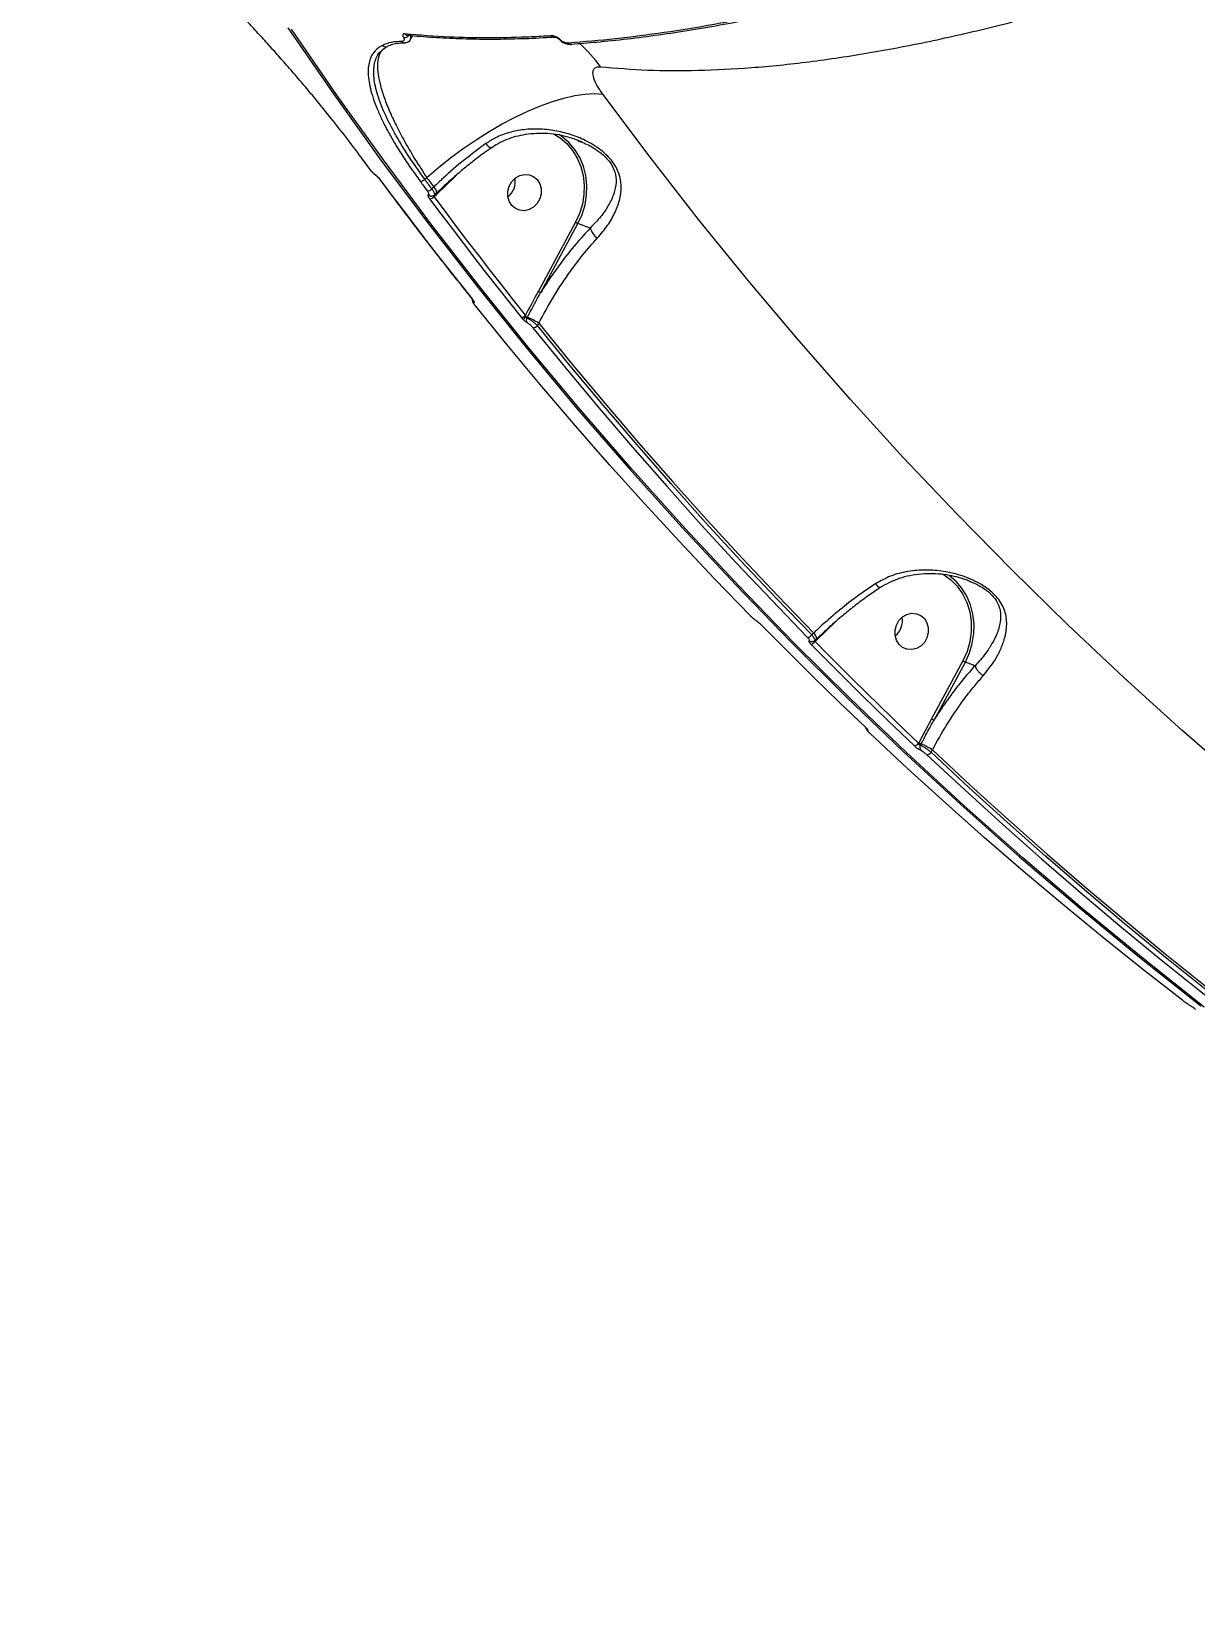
# Model space of a CAD drawing. Header units: millimetres. Extents: x -6901 to 7060, y -7557 to 6158.
# Drawn here: x 1697 to 1981.6, y -3397.2 to -3014.3 of the extents above; entities that cross this region are included whole.
import ezdxf

# ---------------------------------------------------------------- set-up
doc = ezdxf.new("R2010")
doc.units = ezdxf.units.MM
for name, color, linetype in [('DIKOM_ОБЪЕКТ', 7, 'Continuous'), ('DIKOM_РАЗМЕР_ЗОНА', 7, 'Continuous'), ('DIKOM_РАЗМЕР_ОБЪЕКТА', 7, 'Continuous')]:
    doc.layers.add(name, color=color, linetype=linetype)
doc.styles.add('style1', font='arial.ttf', dxfattribs={"width": 0.8})
doc.dimstyles.new('1-50', dxfattribs={"dimtxt": 300, "dimasz": 200, "dimexe": 100, "dimexo": 0, "dimgap": 100, "dimtad": 1, "dimtxsty": 'style1', "dimcen": 200, "dimclrd": 7, "dimclre": 7, "dimclrt": 7, "dimadec": 1, "dimazin": 2, "dimtfac": 1, "dimtmove": 0, "dimatfit": 2, "dimfxl": 0, "dimlwd": 25, "dimlwe": 18, "dimarcsym": 0})

# ---------------------------------------------------------------- blocks, each defined once
blk = doc.blocks.new('*D1')
at = {"layer": 'Defpoints', "color": 0, "transparency": 16777216}
for p in [(-4076.66, -462.32), (4983.51, -3127.59), (4983.51, -6854.07)]:
    blk.add_point(p, dxfattribs=at)
at = {"layer": 'DIKOM_РАЗМЕР_ОБЪЕКТА', "color": 7, "lineweight": 18, "transparency": 16777216}
for p, q in [((-4076.66, -462.32), (-4076.66, -6954.07)), ((4983.51, -3127.59), (4983.51, -6954.07))]:
    blk.add_line(p, q, dxfattribs=at)
at = {"layer": 'DIKOM_РАЗМЕР_ОБЪЕКТА', "color": 7, "lineweight": 25, "transparency": 16777216}
blk.add_line((-3876.66, -6854.07), (4783.51, -6854.07), dxfattribs=at)
at = {"layer": 'DIKOM_РАЗМЕР_ОБЪЕКТА', "color": 7, "transparency": 16777216}
for points in [[(-3876.66, -6820.74), (-3876.66, -6887.4), (-4076.66, -6854.07)], [(4783.51, -6820.74), (4783.51, -6887.4), (4983.51, -6854.07)]]:
    blk.add_solid(points, dxfattribs=at)
at = {"layer": 'DIKOM_РАЗМЕР_ОБЪЕКТА', "color": 7, "transparency": 16777216, "insert": (453.43, -6600.9), "char_height": 300, "attachment_point": 5, "style": 'style1'}
blk.add_mtext('9050', dxfattribs=at)
blk = doc.blocks.new('*D2')
at = {"layer": 'Defpoints', "color": 0, "transparency": 16777216}
for p in [(-1102.73, 4151.17), (-5819.23, -4492.42), (4721.24, -4492.42)]:
    blk.add_point(p, dxfattribs=at)
at = {"layer": 'DIKOM_РАЗМЕР_ОБЪЕКТА', "color": 7, "lineweight": 18, "transparency": 16777216}
for p, q in [((-1102.73, 4151.17), (-5919.23, 4151.17)), ((4721.24, -4492.42), (-5919.23, -4492.42))]:
    blk.add_line(p, q, dxfattribs=at)
at = {"layer": 'DIKOM_РАЗМЕР_ОБЪЕКТА', "color": 7, "lineweight": 25, "transparency": 16777216}
blk.add_line((-5819.23, 3951.17), (-5819.23, -4292.42), dxfattribs=at)
at = {"layer": 'DIKOM_РАЗМЕР_ОБЪЕКТА', "color": 7, "transparency": 16777216}
for points in [[(-5852.56, 3951.17), (-5785.89, 3951.17), (-5819.23, 4151.17)], [(-5852.56, -4292.42), (-5785.89, -4292.42), (-5819.23, -4492.42)]]:
    blk.add_solid(points, dxfattribs=at)
at = {"layer": 'DIKOM_РАЗМЕР_ОБЪЕКТА', "color": 7, "transparency": 16777216, "insert": (-6072.4, -170.63), "char_height": 300, "attachment_point": 5, "rotation": 90, "style": 'style1'}
blk.add_mtext('8650', dxfattribs=at)
blk = doc.blocks.new('*D3')
at = {"layer": 'Defpoints', "color": 0, "transparency": 16777216}
for p in [(-1553.27, 6158.28), (-6450.85, -6312.94), (5659.92, -6312.94)]:
    blk.add_point(p, dxfattribs=at)
at = {"layer": 'DIKOM_РАЗМЕР_ЗОНА', "color": 7, "lineweight": 18, "transparency": 16777216}
for p, q in [((-1553.27, 6158.28), (-6550.85, 6158.28)), ((5659.92, -6312.94), (-6550.85, -6312.94))]:
    blk.add_line(p, q, dxfattribs=at)
at = {"layer": 'DIKOM_РАЗМЕР_ЗОНА', "color": 7, "lineweight": 25, "transparency": 16777216}
blk.add_line((-6450.85, 5958.28), (-6450.85, -6112.94), dxfattribs=at)
at = {"layer": 'DIKOM_РАЗМЕР_ЗОНА', "color": 7, "transparency": 16777216}
for points in [[(-6484.18, 5958.28), (-6417.52, 5958.28), (-6450.85, 6158.28)], [(-6484.18, -6112.94), (-6417.52, -6112.94), (-6450.85, -6312.94)]]:
    blk.add_solid(points, dxfattribs=at)
at = {"layer": 'DIKOM_РАЗМЕР_ЗОНА', "color": 7, "transparency": 16777216, "insert": (-6704.02, -77.33), "char_height": 300, "attachment_point": 5, "rotation": 90, "style": 'style1'}
blk.add_mtext('12500', dxfattribs=at)
blk = doc.blocks.new('*D4')
at = {"layer": 'Defpoints', "color": 0, "transparency": 16777216}
for p in [(-5588.2, -1083.32), (7059.54, -2218.88), (7059.54, -7457.08)]:
    blk.add_point(p, dxfattribs=at)
at = {"layer": 'DIKOM_РАЗМЕР_ЗОНА', "color": 7, "lineweight": 18, "transparency": 16777216}
for p, q in [((-5588.2, -1083.32), (-5588.2, -7557.08)), ((7059.54, -2218.88), (7059.54, -7557.08))]:
    blk.add_line(p, q, dxfattribs=at)
at = {"layer": 'DIKOM_РАЗМЕР_ЗОНА', "color": 7, "lineweight": 25, "transparency": 16777216}
blk.add_line((-5388.2, -7457.08), (6859.54, -7457.08), dxfattribs=at)
at = {"layer": 'DIKOM_РАЗМЕР_ЗОНА', "color": 7, "transparency": 16777216}
for points in [[(-5388.2, -7423.74), (-5388.2, -7490.41), (-5588.2, -7457.08)], [(6859.54, -7423.74), (6859.54, -7490.41), (7059.54, -7457.08)]]:
    blk.add_solid(points, dxfattribs=at)
at = {"layer": 'DIKOM_РАЗМЕР_ЗОНА', "color": 7, "transparency": 16777216, "insert": (735.67, -7203.9), "char_height": 300, "attachment_point": 5, "style": 'style1'}
blk.add_mtext('12650', dxfattribs=at)

msp = doc.modelspace()

# ---------------------------------------------------------------- linework, layer by layer
at = {"layer": 'DIKOM_ОБЪЕКТ', "color": 7, "linetype": 'Continuous', "lineweight": 15}
for p, q in [((1788.377, -3017.148), (1788.326, -3017.15)), ((1788.921, -3015.302), (1788.92, -3015.302)), ((1824.791, -3015.781), (1824.771, -3015.782)), ((1783.107, -3018.66), (1783.223, -3018.573)), ((1784.425, -3017.86), (1784.026, -3018.029)), ((1809.373, -3042.772), (1809.364, -3042.777)), ((1830.581, -3041.029), (1831.795, -3041.507)), ((1779.786, -3048.015), (1778.025, -3045.631)), ((1793.166, -3050.43), (1793.667, -3050.03)), ((1796.093, -3054.081), (1800.675, -3049.655)), ((1800.675, -3049.655), (1800.908, -3049.428)), ((1795.388, -3052.36), (1794.925, -3052.812)), ((1795.47, -3054.691), (1796.093, -3054.081)), ((1796.112, -3053.762), (1795.58, -3054.282)), ((1796.112, -3053.762), (1796.123, -3053.749)), ((1830.029, -3060.938), (1820.936, -3077.786)), ((1821.531, -3078.09), (1830.624, -3061.242)), ((1833.622, -3062.369), (1830.624, -3061.242)), ((1818.148, -3084.348), (1818.257, -3084.146)), ((1820.7, -3086.198), (1821.031, -3085.584)), ((1888.931, -3163.054), (1893.523, -3158.618)), ((1893.523, -3158.618), (1893.894, -3158.255)), ((1888.226, -3161.332), (1887.762, -3161.786)), ((1888.949, -3162.735), (1888.539, -3163.136)), ((1888.949, -3162.735), (1888.96, -3162.723)), ((1888.573, -3163.404), (1888.931, -3163.054)), ((1924.687, -3168.09), (1917.037, -3182.264)), ((1917.632, -3182.567), (1925.281, -3168.394)), ((1927.659, -3169.288), (1925.281, -3168.394)), ((1917.037, -3182.264), (1913.919, -3188.12)), ((1913.919, -3188.12), (1913.855, -3188.239)), ((1914.281, -3188.766), (1914.474, -3188.407)), ((1916.93, -3190.437), (1917.249, -3189.845))]:
    msp.add_line(p, q, dxfattribs=at)
at = {"layer": 'DIKOM_ОБЪЕКТ', "color": 7, "linetype": 'Continuous', "lineweight": 15, "flags": 128}
for points in [[(1759.76, -3013.479), (1770.865, -3029.568), (1782.24, -3045.426), (1793.883, -3061.047), (1805.791, -3076.426), (1817.958, -3091.56), (1830.382, -3106.443), (1843.06, -3121.071), (1855.986, -3135.439), (1869.158, -3149.543), (1882.57, -3163.379), (1896.22, -3176.943), (1910.103, -3190.23), (1924.215, -3203.237), (1938.552, -3215.959), (1953.108, -3228.393), (1967.881, -3240.535), (1982.864, -3252.382)], [(1983.685, -3252.691), (1968.702, -3240.844), (1953.929, -3228.702), (1939.373, -3216.268), (1925.036, -3203.546), (1910.925, -3190.539), (1897.042, -3177.252), (1883.392, -3163.688), (1869.979, -3149.852), (1856.807, -3135.748), (1843.881, -3121.379), (1831.204, -3106.752), (1818.779, -3091.869), (1806.612, -3076.735), (1794.704, -3061.356), (1783.061, -3045.735), (1771.686, -3029.877), (1760.581, -3013.788)], [(1826.276, -3016.327), (1826.234, -3016.341), (1826.198, -3016.35), (1826.166, -3016.355), (1826.139, -3016.355), (1826.117, -3016.35), (1826.101, -3016.341), (1826.09, -3016.327), (1826.084, -3016.308)], [(1828.992, -3017.549), (1828.999, -3017.548), (1829.041, -3017.543)], [(1793.667, -3050.03), (1796.521, -3047.584), (1799.499, -3045.216), (1802.573, -3042.949), (1805.715, -3040.802), (1808.896, -3038.796), (1812.088, -3036.948), (1815.262, -3035.276), (1818.388, -3033.794), (1821.437, -3032.517), (1824.384, -3031.455), (1827.199, -3030.619), (1829.858, -3030.017), (1832.336, -3029.653), (1834.612, -3029.531), (1836.663, -3029.652)], [(1992.49, -3197.483), (1978.181, -3185.019), (1964.099, -3172.264), (1950.247, -3159.222), (1936.631, -3145.898), (1923.254, -3132.295), (1910.12, -3118.418), (1897.234, -3104.271), (1884.6, -3089.859), (1872.222, -3075.186), (1860.104, -3060.258), (1848.25, -3045.078), (1836.663, -3029.652)], [(1824.775, -3039.436), (1826.236, -3040.353), (1827.872, -3041.75), (1829.282, -3043.409), (1830.436, -3045.293), (1831.309, -3047.36), (1831.88, -3049.566), (1832.138, -3051.862), (1832.078, -3054.198), (1831.699, -3056.523), (1831.011, -3058.787), (1830.029, -3060.938)], [(1830.624, -3061.242), (1831.637, -3059.023), (1832.346, -3056.689), (1832.736, -3054.291), (1832.799, -3051.882), (1832.533, -3049.514), (1831.943, -3047.239), (1831.044, -3045.107), (1829.853, -3043.165), (1828.399, -3041.454), (1826.712, -3040.013), (1825.952, -3039.501)], [(1778.025, -3045.631), (1778.027, -3045.634), (1778.086, -3045.68)], [(1779.847, -3048.064), (1779.626, -3047.766), (1779.406, -3047.468), (1779.186, -3047.17), (1778.966, -3046.873), (1778.746, -3046.575), (1778.526, -3046.276), (1778.306, -3045.978), (1778.086, -3045.68)], [(1779.786, -3048.015), (1779.788, -3048.018), (1779.847, -3048.064)], [(1781.35, -3049.592), (1781.254, -3049.519), (1781.143, -3049.392)], [(1782.38, -3050.667), (1782.383, -3050.671), (1782.443, -3050.716)], [(1804.809, -3079.691), (1801.963, -3076.117), (1799.131, -3072.529), (1796.313, -3068.927), (1793.51, -3065.312), (1790.721, -3061.683), (1787.947, -3058.041), (1785.188, -3054.385), (1782.443, -3050.716)], [(1792.045, -3050.93), (1792.265, -3051.228), (1792.485, -3051.527), (1792.705, -3051.825), (1792.925, -3052.123), (1793.145, -3052.421), (1793.365, -3052.718), (1793.585, -3053.016), (1793.806, -3053.314)], [(1794.925, -3052.812), (1794.705, -3052.514), (1794.485, -3052.217), (1794.265, -3051.919), (1794.045, -3051.622), (1793.825, -3051.324), (1793.605, -3051.026), (1793.386, -3050.728), (1793.166, -3050.43)], [(1793.667, -3050.03), (1793.882, -3050.321), (1794.097, -3050.613), (1794.312, -3050.904), (1794.527, -3051.195), (1794.742, -3051.486), (1794.957, -3051.778), (1795.172, -3052.069), (1795.388, -3052.36)], [(1820.669, -3056.349), (1819.788, -3057.245), (1818.727, -3057.854), (1817.571, -3058.125), (1816.414, -3058.037), (1815.349, -3057.597), (1814.464, -3056.841), (1813.829, -3055.829), (1813.496, -3054.644), (1813.492, -3053.382), (1813.818, -3052.145), (1814.446, -3051.033), (1815.327, -3050.137), (1816.388, -3049.528), (1817.544, -3049.257), (1818.701, -3049.344), (1819.765, -3049.784), (1820.651, -3050.541), (1821.286, -3051.552), (1821.619, -3052.737), (1821.623, -3053.999), (1821.297, -3055.237), (1820.669, -3056.349)], [(1794.349, -3055.194), (1797.094, -3058.863), (1799.853, -3062.519), (1802.627, -3066.161), (1805.416, -3069.79), (1808.219, -3073.405), (1811.037, -3077.007), (1813.869, -3080.595), (1816.716, -3084.17)], [(1817.818, -3083.643), (1814.974, -3080.071), (1812.144, -3076.486), (1809.329, -3072.887), (1806.528, -3069.275), (1803.741, -3065.649), (1800.969, -3062.01), (1798.212, -3058.357), (1795.47, -3054.691)], [(1804.749, -3079.645), (1804.749, -3079.645), (1804.809, -3079.691)], [(1805.039, -3080.047), (1805.082, -3080.109), (1805.175, -3080.203)], [(1872.76, -3157.128), (1864.002, -3148.065), (1855.347, -3138.887), (1846.796, -3129.596), (1838.351, -3120.192), (1830.011, -3110.677), (1821.78, -3101.052), (1813.656, -3091.318), (1805.643, -3081.477)], [(1887.762, -3161.786), (1879.011, -3152.731), (1870.363, -3143.561), (1861.82, -3134.277), (1853.381, -3124.881), (1845.049, -3115.374), (1836.824, -3105.757), (1828.707, -3096.031), (1820.7, -3086.198)], [(1821.031, -3085.584), (1829.053, -3095.439), (1837.185, -3105.186), (1845.426, -3114.824), (1853.774, -3124.351), (1862.23, -3133.767), (1870.791, -3143.07), (1879.456, -3152.259), (1888.226, -3161.332)], [(1819.602, -3086.727), (1827.616, -3096.569), (1835.739, -3106.303), (1843.971, -3115.928), (1852.31, -3125.443), (1860.755, -3134.847), (1869.306, -3144.138), (1877.961, -3153.315), (1886.719, -3162.378)], [(1919.832, -3146.927), (1919.862, -3146.944), (1921.691, -3148.255), (1923.29, -3149.873), (1924.62, -3151.757), (1925.65, -3153.863), (1926.354, -3156.14), (1926.716, -3158.532), (1926.726, -3160.982), (1926.384, -3163.431), (1925.699, -3165.82), (1924.687, -3168.09)], [(1925.281, -3168.394), (1926.279, -3166.179), (1926.974, -3163.852), (1927.353, -3161.464), (1927.407, -3159.065), (1927.135, -3156.709), (1926.543, -3154.445), (1925.644, -3152.324), (1924.456, -3150.392), (1923.007, -3148.689), (1921.326, -3147.254), (1921.244, -3147.195)], [(1874.35, -3158.454), (1874.306, -3158.426), (1874.19, -3158.325)], [(1915.28, -3163.587), (1914.399, -3164.484), (1913.338, -3165.092), (1912.182, -3165.364), (1911.025, -3165.276), (1909.96, -3164.836), (1909.075, -3164.079), (1908.44, -3163.068), (1908.107, -3161.883), (1908.103, -3160.621), (1908.429, -3159.384), (1909.057, -3158.272), (1909.938, -3157.375), (1910.999, -3156.766), (1912.155, -3156.495), (1913.312, -3156.583), (1914.377, -3157.023), (1915.262, -3157.779), (1915.897, -3158.791), (1916.23, -3159.976), (1916.234, -3161.238), (1915.908, -3162.475), (1915.28, -3163.587)], [(1900.926, -3184.375), (1897.72, -3181.319), (1894.526, -3178.249), (1891.344, -3175.164), (1888.175, -3172.064), (1885.019, -3168.95), (1881.874, -3165.821), (1878.743, -3162.677), (1875.623, -3159.519)], [(1887.53, -3163.997), (1890.649, -3167.155), (1893.781, -3170.299), (1896.925, -3173.428), (1900.082, -3176.542), (1903.251, -3179.642), (1906.432, -3182.727), (1909.626, -3185.797), (1912.832, -3188.853)], [(1913.855, -3188.239), (1910.652, -3185.186), (1907.46, -3182.118), (1904.281, -3179.036), (1901.115, -3175.939), (1897.961, -3172.827), (1894.819, -3169.7), (1891.69, -3166.56), (1888.573, -3163.404)], [(1978.432, -3251.131), (1968.547, -3243.407), (1958.752, -3235.555), (1949.049, -3227.575), (1939.439, -3219.469), (1929.923, -3211.238), (1920.502, -3202.882), (1911.178, -3194.403), (1901.952, -3185.803)], [(1915.911, -3191.053), (1925.137, -3199.654), (1934.461, -3208.132), (1943.882, -3216.488), (1953.398, -3224.719), (1963.008, -3232.825), (1972.711, -3240.805), (1982.506, -3248.657), (1992.391, -3256.381)], [(1993.346, -3255.711), (1983.469, -3247.994), (1973.683, -3240.148), (1963.988, -3232.175), (1954.385, -3224.076), (1944.877, -3215.851), (1935.464, -3207.502), (1926.148, -3199.031), (1916.93, -3190.437)], [(1917.249, -3189.845), (1926.485, -3198.457), (1935.82, -3206.946), (1945.251, -3215.312), (1954.778, -3223.553), (1964.4, -3231.668), (1974.114, -3239.657), (1983.921, -3247.517), (1993.818, -3255.249)]]:
    msp.add_lwpolyline(points, dxfattribs=at)
at = {"layer": 'DIKOM_ОБЪЕКТ', "color": 7, "linetype": 'Continuous', "lineweight": 15}
for centre, radius, start, end in [((1788.343, -3016.309), 0.841, 214.27365, 268.82336), ((1788.185, -3014.353), 1.493, 261.10841, 319.14059), ((1788.998, -3014.518), 0.787, 212.14046, 264.55697), ((1824.759, -3015.035), 0.748, 210.73635, 270.9299), ((1828.975, -3016.812), 0.737, 210.40453, 271.32446), ((1807.416, -3043.514), 35.297, 35.58316, 48.07087), ((1783.558, -3017.153), 0.934, 218.51952, 307.63796), ((1810.175, -3040.595), 2.328, 209.21297, 249.60035), ((1792.017, -3049.362), 1.569, 271.01513, 317.072), ((1810.414, -3051.004), 4.9, 309.32728, 9.44827), ((1810.419, -3051.006), 4.895, 309.29657, 9.47865), ((1793.776, -3051.749), 1.565, 271.07992, 317.23564), ((1794.791, -3053.682), 0.917, 218.73558, 269.3341), ((1794.326, -3053.642), 1.552, 270.86269, 317.48626), ((1793.904, -3054.033), 2.237, 7.29195, 48.44205), ((1796.93, -3053.365), 1.102, 209.19118, 220.57268), ((1832.711, -3056.419), 5.255, 239.31439, 246.59799), ((1837.69, -3061.262), 4.216, 195.23647, 236.78354), ((1823.609, -3073.284), 5.236, 239.30126, 246.61112), ((1805.986, -3079.941), 0.999, 186.39419, 220.30202), ((1816.675, -3082.669), 1.501, 271.5463, 319.56294), ((1822.565, -3088.835), 6.729, 133.75596, 142.46926), ((1820.218, -3079.742), 4.821, 241.40857, 245.98858), ((1819.043, -3084.892), 1.048, 148.73512, 212.27539), ((1806.013, -3111.177), 29.674, 59.59417, 65.63089), ((1819.552, -3085.222), 1.507, 271.88041, 319.61675), ((1905.024, -3158.242), 4.9, 309.32872, 9.44748), ((1905.029, -3158.244), 4.896, 309.29877, 9.47751), ((1886.626, -3161.001), 1.381, 273.85513, 325.33615), ((1886.748, -3163.002), 2.229, 7.16784, 48.47901), ((1889.728, -3162.366), 1.053, 208.9277, 220.83937), ((1887.755, -3162.527), 0.916, 226.32961, 266.80959), ((1887.444, -3162.631), 1.368, 273.58369, 325.61883), ((1927.369, -3163.57), 5.256, 239.31553, 246.59758), ((1902.094, -3184.371), 0.974, 194.89156, 227.64548), ((1919.678, -3177.825), 5.165, 239.25101, 246.66165), ((1912.733, -3187.529), 1.327, 274.26573, 327.6616), ((1916.954, -3182.942), 6.001, 239.6257, 245.59566), ((1915.161, -3189.298), 1.029, 148.84134, 219.73554), ((1902.266, -3215.371), 29.599, 59.58851, 65.64055), ((1915.803, -3189.724), 1.333, 274.65042, 327.66385)]:
    msp.add_arc(centre, radius, start, end, dxfattribs=at)
for points, knots in [([(1836.122, -3022.975), (1839.914, -3023.291), (1847.501, -3023.922), (1859.861, -3023.946), (1873.017, -3023.288), (1887.032, -3021.852), (1901.858, -3019.644), (1917.174, -3016.706), (1932.913, -3013.068), (1949.005, -3008.772), (1965.712, -3003.748), (1983, -2997.983), (2000.823, -2991.479), (2018.794, -2984.379), (2036.847, -2976.72), (2054.919, -2968.553), (2073.297, -2959.746), (2091.932, -2950.304), (2110.763, -2940.246), (2129.387, -2929.787), (2147.747, -2918.973), (2165.79, -2907.854), (2183.8, -2896.258), (2201.713, -2884.205), (2219.463, -2871.727), (2236.676, -2859.089), (2253.305, -2846.337), (2269.319, -2833.519), (2284.964, -2820.44), (2300.167, -2807.134), (2314.871, -2793.644), (2327.767, -2781.204), (2339.05, -2769.842), (2345.488, -2763.006), (2348.71, -2759.586)], [0, 0, 0, 0, 0.0311784, 0.0623809, 0.0935594, 0.1256442, 0.1577551, 0.1898399, 0.2210202, 0.2522243, 0.2834046, 0.3154897, 0.3476009, 0.379686, 0.410889, 0.4421158, 0.4733189, 0.5054256, 0.5375585, 0.5696654, 0.6009196, 0.6321978, 0.6634522, 0.69561, 0.727794, 0.7599519, 0.7912842, 0.8226406, 0.8539729, 0.8862089, 0.9184711, 0.9507073, 0.9753305, 1, 1, 1, 1]), ([(1778.086, -3045.68), (1776.863, -3044.041), (1774.397, -3040.736), (1770.867, -3036.249), (1767.725, -3032.368), (1765.017, -3029.098), (1762.256, -3025.836), (1759.487, -3022.631), (1756.758, -3019.534), (1754.064, -3016.532), (1751.406, -3013.623), (1748.83, -3010.854), (1746.383, -3008.265), (1744.059, -3005.849), (1741.843, -3003.582), (1740.493, -3002.233), (1739.818, -3001.558)], [0, 0, 0, 0, 0.1013042, 0.2043244, 0.2695476, 0.3347706, 0.401877, 0.4689836, 0.5343964, 0.5998087, 0.6671315, 0.7344529, 0.7998921, 0.8653309, 0.9326655, 1, 1, 1, 1]), ([(1876.517, -3010.197), (1872.292, -3011.043), (1863.841, -3012.733), (1851.619, -3014.683), (1839.716, -3016.237), (1832.131, -3016.869), (1828.339, -3017.185)], [0, 0, 0, 0, 0.2490965, 0.4981931, 0.749097, 1, 1, 1, 1]), ([(1877.229, -3010.508), (1876.312, -3010.704), (1872.611, -3011.495), (1866.278, -3012.684), (1858.237, -3014.074), (1850.365, -3015.257), (1842.661, -3016.244), (1835.535, -3017.008), (1831.067, -3017.349), (1829.037, -3017.504)], [0, 0, 0, 0, 0.0534209, 0.2155113, 0.3777312, 0.540047, 0.7024227, 0.86482, 1, 1, 1, 1]), ([(1787.648, -3016.783), (1786.73, -3016.819), (1784.881, -3016.891), (1783.515, -3017.452), (1782.828, -3017.735)], [0, 0, 0, 0, 0.4964975, 1, 1, 1, 1]), ([(1788.377, -3017.184), (1788.262, -3017.178), (1787.523, -3017.146), (1786.376, -3017.288), (1785.166, -3017.519), (1784.605, -3017.777), (1784.425, -3017.86)], [0, 0, 0, 0, 0.0695344, 0.4449016, 0.8219065, 1, 1, 1, 1]), ([(1787.954, -3015.828), (1788.007, -3015.942), (1788.112, -3016.17), (1788.129, -3016.47), (1788.011, -3016.727), (1787.777, -3016.763), (1787.648, -3016.783)], [0, 0, 0, 0, 0.1848815, 0.3686109, 0.6500802, 1, 1, 1, 1]), ([(1788.332, -3014.937), (1788.304, -3014.934), (1788.133, -3014.922), (1787.908, -3014.987), (1787.787, -3015.215), (1787.802, -3015.499), (1787.904, -3015.718), (1787.954, -3015.828)], [0, 0, 0, 0, 0.0639102, 0.388558, 0.6455714, 0.8223002, 1, 1, 1, 1]), ([(1789.659, -3016.273), (1789.626, -3016.371), (1789.525, -3016.665), (1789.112, -3016.984), (1788.668, -3017.149), (1788.412, -3017.134), (1788.325, -3017.128)], [0, 0, 0, 0, 0.1732442, 0.5235142, 0.8382971, 1, 1, 1, 1]), ([(1824.116, -3015.417), (1823.702, -3015.442), (1821.632, -3015.567), (1816.318, -3015.822), (1808.372, -3015.974), (1798.402, -3015.79), (1791.934, -3015.242), (1788.332, -3014.937)], [0, 0, 0, 0, 0.0321655, 0.1608355, 0.4182082, 0.6759572, 1, 1, 1, 1]), ([(1824.79, -3015.761), (1824.201, -3015.802), (1821.187, -3016.016), (1815.94, -3016.205), (1809.072, -3016.316), (1802.433, -3016.217), (1796.022, -3015.905), (1791.524, -3015.589), (1789.224, -3015.319), (1788.923, -3015.283)], [0, 0, 0, 0, 0.045202, 0.2314026, 0.4171916, 0.6023532, 0.7870717, 0.9721572, 1, 1, 1, 1]), ([(1789.647, -3016.269), (1789.689, -3016.193), (1789.799, -3015.994), (1789.797, -3015.665), (1789.708, -3015.425), (1789.688, -3015.372)], [0, 0, 0, 0, 0.3229386, 0.849867, 1, 1, 1, 1]), ([(1790.147, -3015.413), (1790.061, -3015.546), (1789.895, -3015.803), (1789.759, -3016.164), (1789.694, -3016.339)], [0, 0, 0, 0, 0.5141673, 1, 1, 1, 1]), ([(1826.276, -3016.327), (1826.254, -3016.302), (1826.153, -3016.185), (1825.903, -3015.965), (1825.487, -3015.709), (1824.835, -3015.446), (1824.403, -3015.429), (1824.116, -3015.417)], [0, 0, 0, 0, 0.0349483, 0.1620464, 0.3362874, 0.5591639, 1, 1, 1, 1]), ([(1826.156, -3016.422), (1826.152, -3016.415), (1826.145, -3016.402), (1826.117, -3016.361), (1826.073, -3016.308), (1826.005, -3016.24), (1825.904, -3016.154), (1825.74, -3016.043), (1825.485, -3015.913), (1825.123, -3015.796), (1824.868, -3015.772), (1824.777, -3015.783), (1824.771, -3015.783)], [0, 0, 0, 0, 0.0268439, 0.0534177, 0.0873199, 0.1246763, 0.1770993, 0.2583214, 0.3973993, 0.6243498, 0.9772048, 1, 1, 1, 1]), ([(1828.991, -3017.536), (1828.908, -3017.544), (1828.52, -3017.585), (1827.86, -3017.462), (1827.065, -3017.136), (1826.471, -3016.756), (1826.212, -3016.442), (1826.116, -3016.325)], [0, 0, 0, 0, 0.0893802, 0.4211843, 0.659894, 0.8724668, 1, 1, 1, 1]), ([(1828.339, -3017.185), (1828.061, -3017.177), (1827.647, -3017.164), (1827.025, -3016.916), (1826.632, -3016.674), (1826.393, -3016.463), (1826.296, -3016.35), (1826.276, -3016.327)], [0, 0, 0, 0, 0.4456042, 0.6623271, 0.8364782, 0.9657237, 1, 1, 1, 1]), ([(1782.828, -3017.735), (1782.196, -3018.134), (1780.923, -3018.938), (1779.93, -3020.625), (1779.44, -3022.398), (1779.3, -3024.131), (1779.435, -3026.092), (1779.846, -3028.257), (1780.527, -3030.594), (1781.429, -3033.047), (1782.235, -3034.803), (1782.633, -3035.67)], [0, 0, 0, 0, 0.1510912, 0.3046742, 0.4034006, 0.5021264, 0.6037342, 0.7053421, 0.8043838, 0.9034266, 1, 1, 1, 1]), ([(1793.166, -3050.43), (1791.707, -3048.387), (1789.497, -3045.291), (1787.047, -3041.327), (1784.86, -3037.49), (1783.124, -3033.882), (1781.883, -3030.584), (1780.988, -3027.518), (1780.621, -3024.815), (1780.786, -3022.523), (1781.286, -3020.777), (1781.917, -3019.506), (1782.67, -3018.98), (1782.827, -3018.87)], [0, 0, 0, 0, 0.1419044, 0.2149739, 0.2880415, 0.4299455, 0.5030382, 0.5761305, 0.7175107, 0.7903302, 0.8631511, 0.9713958, 1, 1, 1, 1]), ([(1783.339, -3018.482), (1783.13, -3018.618), (1782.433, -3019.072), (1781.866, -3020.433), (1781.568, -3022.435), (1781.722, -3024.773), (1782.277, -3027.493), (1783.251, -3030.588), (1784.617, -3034.005), (1786.356, -3037.701), (1788.465, -3041.639), (1790.881, -3045.755), (1792.739, -3048.606), (1793.667, -3050.03)], [0, 0, 0, 0, 0.0473529, 0.1571862, 0.2505332, 0.3441671, 0.4375133, 0.5311783, 0.6251361, 0.7188014, 0.8124368, 0.9063637, 1, 1, 1, 1]), ([(1784.056, -3018.046), (1784.016, -3018.062), (1783.683, -3018.198), (1783.445, -3018.404), (1783.236, -3018.584)], [0, 0, 0, 0, 0.1211459, 1, 1, 1, 1]), ([(1836.663, -3029.652), (1836.124, -3028.858), (1835.052, -3027.28), (1834.265, -3025.236), (1834.237, -3023.738), (1834.918, -3022.976), (1835.768, -3022.975), (1836.122, -3022.975)], [0, 0, 0, 0, 0.2180208, 0.4332354, 0.6437879, 0.8514317, 1, 1, 1, 1]), ([(1782.633, -3035.67), (1782.654, -3035.717), (1783.075, -3036.668), (1784.115, -3038.631), (1785.751, -3041.542), (1787.628, -3044.569), (1789.707, -3047.699), (1791.266, -3049.853), (1792.045, -3050.93)], [0, 0, 0, 0, 0.0105544, 0.2108116, 0.4052807, 0.5997537, 0.7998776, 1, 1, 1, 1]), ([(1835.381, -3064.788), (1836.253, -3063.765), (1838, -3061.718), (1839.794, -3058.511), (1840.981, -3055.281), (1841.332, -3052.132), (1840.881, -3049.516), (1839.99, -3047.524), (1838.783, -3045.671), (1837.001, -3043.871), (1834.839, -3042.307), (1832.368, -3040.89), (1829.25, -3039.584), (1825.425, -3038.575), (1821.439, -3038.095), (1817.517, -3038.22), (1813.831, -3038.954), (1810.704, -3040.104), (1808.916, -3041.24), (1808.143, -3041.731)], [0, 0, 0, 0, 0.0759094, 0.151908, 0.2286346, 0.3051884, 0.3688628, 0.4016199, 0.4343325, 0.4904598, 0.5282366, 0.5660854, 0.6308781, 0.6957724, 0.7645218, 0.8332297, 0.8936816, 0.9540625, 1, 1, 1, 1]), ([(1831.815, -3041.469), (1831.485, -3041.316), (1830.389, -3040.811), (1828.421, -3040.169), (1825.897, -3039.579), (1823.242, -3039.258), (1820.502, -3039.22), (1817.867, -3039.483), (1815.425, -3039.975), (1813.192, -3040.731), (1811.181, -3041.674), (1809.977, -3042.504), (1809.436, -3042.877)], [0, 0, 0, 0, 0.0455149, 0.1510977, 0.2611952, 0.3760841, 0.4946677, 0.6149269, 0.71794, 0.8143667, 0.9164694, 1, 1, 1, 1]), ([(1808.143, -3041.731), (1806.367, -3043.033), (1802.762, -3045.674), (1798.518, -3049.344), (1796.144, -3051.631), (1795.388, -3052.36)], [0, 0, 0, 0, 0.3984803, 0.8085143, 1, 1, 1, 1]), ([(1809.387, -3042.813), (1808.76, -3043.253), (1807.162, -3044.375), (1804.63, -3046.32), (1801.807, -3048.613), (1799.075, -3051.009), (1797.181, -3052.739), (1796.248, -3053.675), (1796.148, -3053.775)], [0, 0, 0, 0, 0.1350025, 0.3436422, 0.5536664, 0.764382, 0.9748385, 1, 1, 1, 1]), ([(1831.795, -3041.507), (1832.086, -3041.616), (1833.005, -3041.96), (1834.486, -3042.814), (1836.458, -3044.148), (1838.37, -3046.028), (1839.275, -3047.679), (1839.848, -3049.391), (1840.046, -3051.372), (1839.462, -3054.065), (1838.138, -3056.853), (1836.246, -3059.644), (1834.504, -3061.453), (1833.622, -3062.369)], [0, 0, 0, 0, 0.0292121, 0.0919664, 0.1562179, 0.2469935, 0.3366614, 0.3528598, 0.4598941, 0.5920537, 0.7286195, 0.8626111, 1, 1, 1, 1]), ([(1781.347, -3049.584), (1781.322, -3049.57), (1781.107, -3049.448), (1780.758, -3049.126), (1780.236, -3048.583), (1779.888, -3048.167), (1779.747, -3047.957), (1779.725, -3047.925)], [0, 0, 0, 0, 0.0456415, 0.386449, 0.6602187, 0.9475093, 1, 1, 1, 1]), ([(1781.143, -3049.392), (1781.055, -3049.329), (1780.881, -3049.204), (1780.545, -3048.885), (1780.202, -3048.514), (1779.97, -3048.229), (1779.861, -3048.083), (1779.847, -3048.064)], [0, 0, 0, 0, 0.2407437, 0.4813502, 0.7220729, 0.9627798, 1, 1, 1, 1]), ([(1782.443, -3050.716), (1782.428, -3050.697), (1782.319, -3050.552), (1782.087, -3050.268), (1781.742, -3049.897), (1781.405, -3049.58), (1781.23, -3049.455), (1781.143, -3049.392)], [0, 0, 0, 0, 0.037229, 0.2778835, 0.5185783, 0.7592363, 1, 1, 1, 1]), ([(1782.375, -3050.664), (1782.336, -3050.611), (1782.223, -3050.459), (1781.984, -3050.181), (1781.712, -3049.898), (1781.502, -3049.706), (1781.379, -3049.611), (1781.357, -3049.597), (1781.349, -3049.592)], [0, 0, 0, 0, 0.1215058, 0.3474284, 0.5854169, 0.7802096, 0.92788, 1, 1, 1, 1]), ([(1804.749, -3079.646), (1802.779, -3077.168), (1797.065, -3069.983), (1789.61, -3060.321), (1784.188, -3053.081), (1782.38, -3050.667)], [0, 0, 0, 0, 0.2597926, 0.7531974, 1, 1, 1, 1]), ([(1793.806, -3053.314), (1793.892, -3053.438), (1794.064, -3053.685), (1794.198, -3053.987), (1794.219, -3054.192), (1794.148, -3054.254), (1794.084, -3054.256), (1794.075, -3054.256)], [0, 0, 0, 0, 0.2404916, 0.4810207, 0.7219097, 0.9628594, 1, 1, 1, 1]), ([(1794.075, -3054.256), (1794.067, -3054.256), (1794.003, -3054.258), (1793.932, -3054.32), (1793.954, -3054.523), (1794.09, -3054.824), (1794.263, -3055.071), (1794.349, -3055.194)], [0, 0, 0, 0, 0.0372672, 0.2782705, 0.5190661, 0.7595459, 1, 1, 1, 1]), ([(1795.568, -3054.268), (1795.537, -3054.305), (1795.417, -3054.45), (1795.124, -3054.574), (1794.886, -3054.589), (1794.78, -3054.595)], [0, 0, 0, 0, 0.162622, 0.6278833, 1, 1, 1, 1]), ([(1795.555, -3054.257), (1795.582, -3054.242), (1795.667, -3054.195), (1795.599, -3053.899), (1795.369, -3053.42), (1795.073, -3053.015), (1794.925, -3052.812)], [0, 0, 0, 0, 0.1279684, 0.4187716, 0.709356, 1, 1, 1, 1]), ([(1795.47, -3054.691), (1795.445, -3054.646), (1795.394, -3054.556), (1795.365, -3054.445), (1795.364, -3054.372), (1795.388, -3054.356), (1795.396, -3054.351)], [0, 0, 0, 0, 0.2897499, 0.5802774, 0.8709904, 1, 1, 1, 1]), ([(1833.622, -3062.369), (1832.429, -3063.658), (1830.023, -3066.255), (1826.812, -3070.331), (1823.962, -3074.292), (1822.344, -3076.82), (1821.531, -3078.09)], [0, 0, 0, 0, 0.2794488, 0.5634221, 0.7807116, 1, 1, 1, 1]), ([(1821.031, -3085.584), (1822.219, -3083.397), (1824.628, -3078.963), (1828.339, -3073.428), (1831.949, -3068.643), (1834.176, -3066.142), (1835.381, -3064.788)], [0, 0, 0, 0, 0.2848636, 0.577751, 0.7715697, 1, 1, 1, 1]), ([(1820.936, -3077.786), (1820.795, -3078.048), (1819.749, -3079.996), (1818.714, -3081.951), (1817.818, -3083.643)], [0, 0, 0, 0, 0.1343686, 1, 1, 1, 1]), ([(1818.257, -3084.146), (1819.199, -3082.384), (1820.281, -3080.361), (1821.387, -3078.35), (1821.531, -3078.09)], [0, 0, 0, 0, 0.8707652, 1, 1, 1, 1]), ([(1805.038, -3080.046), (1805.036, -3080.044), (1805.019, -3080.013), (1804.933, -3079.884), (1804.83, -3079.744), (1804.755, -3079.652), (1804.749, -3079.645)], [0, 0, 0, 0, 0.0360446, 0.4307267, 0.9570597, 1, 1, 1, 1]), ([(1805.175, -3080.203), (1805.148, -3080.159), (1805.054, -3080.008), (1804.911, -3079.823), (1804.809, -3079.691)], [0, 0, 0, 0, 0.2879354, 1, 1, 1, 1]), ([(1805.589, -3081.434), (1805.564, -3081.403), (1805.374, -3081.174), (1805.141, -3080.835), (1804.952, -3080.467), (1804.85, -3080.138), (1804.872, -3079.918), (1804.881, -3079.82)], [0, 0, 0, 0, 0.0564859, 0.4261112, 0.6816899, 0.8566708, 1, 1, 1, 1]), ([(1805.075, -3080.111), (1805.075, -3080.113), (1805.078, -3080.118), (1805.066, -3080.092), (1805.044, -3080.057), (1805.036, -3080.044)], [0, 0, 0, 0, 0.167919, 0.6984558, 1, 1, 1, 1]), ([(1805.643, -3081.477), (1805.542, -3081.347), (1805.341, -3081.086), (1805.167, -3080.787), (1805.111, -3080.597), (1805.187, -3080.59), (1805.225, -3080.587)], [0, 0, 0, 0, 0.2566445, 0.5136688, 0.7612334, 1, 1, 1, 1]), ([(1805.225, -3080.587), (1805.26, -3080.584), (1805.331, -3080.579), (1805.302, -3080.43), (1805.215, -3080.274), (1805.175, -3080.203)], [0, 0, 0, 0, 0.3509477, 0.7014151, 1, 1, 1, 1]), ([(1816.716, -3084.17), (1816.76, -3084.224), (1816.914, -3084.413), (1817.098, -3084.602), (1817.229, -3084.736)], [0, 0, 0, 0, 0.2879129, 1, 1, 1, 1]), ([(1817.229, -3084.736), (1817.328, -3084.83), (1817.544, -3085.035), (1817.878, -3085.298), (1818.064, -3085.4), (1818.157, -3085.451)], [0, 0, 0, 0, 0.2986214, 0.6490461, 1, 1, 1, 1]), ([(1817.911, -3083.975), (1817.885, -3083.897), (1817.848, -3083.786), (1817.825, -3083.675), (1817.818, -3083.643)], [0, 0, 0, 0, 0.7053457, 1, 1, 1, 1]), ([(1818.148, -3084.348), (1818.124, -3084.331), (1818.095, -3084.31), (1818.037, -3084.237), (1817.975, -3084.136), (1817.932, -3084.028), (1817.911, -3083.975)], [0, 0, 0, 0, 0.2619022, 0.3211315, 0.6716259, 1, 1, 1, 1]), ([(1820.7, -3086.198), (1820.64, -3086.142), (1820.389, -3085.909), (1819.893, -3085.49), (1819.239, -3084.997), (1818.62, -3084.586), (1818.306, -3084.428), (1818.148, -3084.348)], [0, 0, 0, 0, 0.0748884, 0.31516, 0.5451374, 0.7715035, 1, 1, 1, 1]), ([(1818.157, -3085.451), (1818.251, -3085.502), (1818.438, -3085.604), (1818.793, -3085.884), (1819.161, -3086.226), (1819.433, -3086.521), (1819.569, -3086.688), (1819.602, -3086.727)], [0, 0, 0, 0, 0.2249552, 0.4495583, 0.6803057, 0.9238042, 1, 1, 1, 1]), ([(1929.661, -3171.741), (1930.552, -3170.641), (1932.176, -3168.637), (1933.784, -3165.688), (1934.924, -3162.757), (1935.52, -3159.679), (1935.292, -3156.936), (1934.484, -3154.745), (1933.389, -3152.926), (1931.546, -3150.998), (1929.095, -3149.331), (1926.59, -3148.101), (1923.6, -3147.005), (1919.938, -3146.16), (1915.603, -3145.814), (1911.249, -3146.167), (1907.019, -3147.215), (1904.513, -3148.608), (1903.293, -3149.286)], [0, 0, 0, 0, 0.078549, 0.1430583, 0.207603, 0.287214, 0.36655, 0.4057536, 0.4448515, 0.4974453, 0.5496905, 0.592271, 0.634937, 0.7072961, 0.779729, 0.8544844, 0.9291404, 1, 1, 1, 1]), ([(1926.479, -3148.69), (1925.886, -3148.464), (1924.598, -3147.974), (1922.469, -3147.424), (1920.013, -3146.99), (1917.321, -3146.783), (1914.516, -3146.862), (1911.766, -3147.238), (1909.147, -3147.945), (1906.713, -3148.907), (1905.244, -3149.786), (1904.526, -3150.216)], [0, 0, 0, 0, 0.0810418, 0.1759319, 0.2838985, 0.4059313, 0.5303828, 0.6548085, 0.7738045, 0.8894122, 1, 1, 1, 1]), ([(1903.293, -3149.286), (1901.696, -3150.368), (1898.561, -3152.494), (1893.999, -3156.096), (1890.591, -3159.071), (1888.723, -3160.857), (1888.226, -3161.332)], [0, 0, 0, 0, 0.3028924, 0.5944665, 0.8920348, 1, 1, 1, 1]), ([(1904.518, -3150.193), (1904.278, -3150.348), (1903.078, -3151.123), (1900.918, -3152.66), (1898.062, -3154.798), (1895.242, -3157.068), (1892.497, -3159.437), (1890.402, -3161.34), (1889.272, -3162.461), (1888.983, -3162.747)], [0, 0, 0, 0, 0.0440855, 0.220279, 0.3981678, 0.5773944, 0.7575045, 0.9379474, 1, 1, 1, 1]), ([(1904.492, -3150.153), (1904.447, -3150.173), (1904.339, -3150.222), (1904.004, -3150.019), (1903.652, -3149.693), (1903.406, -3149.42), (1903.32, -3149.317), (1903.293, -3149.286)], [0, 0, 0, 0, 0.2242433, 0.5302302, 0.8361732, 0.9494221, 1, 1, 1, 1]), ([(1925.872, -3148.477), (1926.046, -3148.528), (1926.25, -3148.589), (1926.445, -3148.683), (1926.475, -3148.697)], [0, 0, 0, 0, 0.8480592, 1, 1, 1, 1]), ([(1926.475, -3148.697), (1927.174, -3149.004), (1928.723, -3149.684), (1930.924, -3151.149), (1932.524, -3152.829), (1933.392, -3154.379), (1933.678, -3155.309), (1933.965, -3156.75), (1933.929, -3158.687), (1933.133, -3161.35), (1931.859, -3163.918), (1930.139, -3166.499), (1928.621, -3168.34), (1927.662, -3169.291), (1927.662, -3169.291)], [0, 0, 0, 0, 0.0688993, 0.1526157, 0.2357255, 0.2965039, 0.3600061, 0.363254, 0.4968238, 0.6359476, 0.7482024, 0.8623795, 0.9999309, 1, 1, 1, 1]), ([(1874.19, -3158.325), (1874.099, -3158.267), (1873.917, -3158.15), (1873.553, -3157.862), (1873.173, -3157.531), (1872.907, -3157.277), (1872.779, -3157.147), (1872.76, -3157.128)], [0, 0, 0, 0, 0.2394126, 0.4786795, 0.717882, 0.9577026, 1, 1, 1, 1]), ([(1875.623, -3159.519), (1875.604, -3159.499), (1875.476, -3159.37), (1875.209, -3159.116), (1874.827, -3158.787), (1874.463, -3158.5), (1874.281, -3158.384), (1874.19, -3158.325)], [0, 0, 0, 0, 0.0426234, 0.2825142, 0.5216201, 0.7607564, 1, 1, 1, 1]), ([(1875.531, -3159.444), (1875.489, -3159.402), (1875.353, -3159.264), (1875.068, -3159.004), (1874.741, -3158.731), (1874.503, -3158.552), (1874.373, -3158.467), (1874.352, -3158.455), (1874.35, -3158.454)], [0, 0, 0, 0, 0.1085832, 0.3531025, 0.6073449, 0.8174653, 0.9743388, 1, 1, 1, 1]), ([(1886.719, -3162.378), (1886.82, -3162.487), (1887.023, -3162.704), (1887.198, -3162.966), (1887.25, -3163.141), (1887.191, -3163.191), (1887.131, -3163.19), (1887.123, -3163.189)], [0, 0, 0, 0, 0.2405999, 0.4814143, 0.7215995, 0.9611718, 1, 1, 1, 1]), ([(1888.514, -3163.112), (1888.538, -3163.099), (1888.616, -3163.059), (1888.521, -3162.789), (1888.251, -3162.349), (1887.925, -3161.973), (1887.762, -3161.786)], [0, 0, 0, 0, 0.1299662, 0.4196596, 0.7099881, 1, 1, 1, 1]), ([(1887.123, -3163.189), (1887.114, -3163.189), (1887.054, -3163.188), (1886.996, -3163.237), (1887.048, -3163.411), (1887.225, -3163.672), (1887.428, -3163.889), (1887.53, -3163.997)], [0, 0, 0, 0, 0.0385865, 0.2780605, 0.5183797, 0.7592107, 1, 1, 1, 1]), ([(1888.523, -3163.121), (1888.465, -3163.182), (1888.324, -3163.329), (1888.028, -3163.423), (1887.803, -3163.456), (1887.708, -3163.441), (1887.704, -3163.44)], [0, 0, 0, 0, 0.2657344, 0.6417175, 0.9860158, 1, 1, 1, 1]), ([(1888.573, -3163.404), (1888.533, -3163.374), (1888.453, -3163.315), (1888.383, -3163.242), (1888.355, -3163.196), (1888.372, -3163.187), (1888.377, -3163.184)], [0, 0, 0, 0, 0.29404, 0.5847797, 0.8723132, 1, 1, 1, 1]), ([(1927.659, -3169.288), (1926.742, -3170.319), (1924.898, -3172.392), (1922.303, -3175.714), (1919.859, -3179.105), (1918.376, -3181.41), (1917.632, -3182.567)], [0, 0, 0, 0, 0.2595485, 0.5218416, 0.7598841, 1, 1, 1, 1]), ([(1927.662, -3169.291), (1927.661, -3169.29), (1927.661, -3169.289), (1927.66, -3169.288), (1927.659, -3169.288)], [0, 0, 0, 0, 0.6180353, 1, 1, 1, 1]), ([(1927.662, -3169.291), (1927.714, -3169.468), (1927.818, -3169.822), (1928.236, -3170.455), (1928.794, -3171.073), (1929.263, -3171.466), (1929.554, -3171.67), (1929.624, -3171.717), (1929.661, -3171.741)], [0, 0, 0, 0, 0.2316126, 0.4632623, 0.6948528, 0.9265104, 0.9610293, 1, 1, 1, 1]), ([(1917.249, -3189.845), (1918.368, -3187.816), (1920.638, -3183.7), (1924.191, -3178.478), (1927.244, -3174.509), (1928.961, -3172.543), (1929.661, -3171.741)], [0, 0, 0, 0, 0.307256, 0.623316, 0.8463551, 1, 1, 1, 1]), ([(1901.268, -3184.752), (1901.268, -3184.751), (1901.267, -3184.75), (1901.224, -3184.695), (1901.12, -3184.58), (1900.992, -3184.448), (1900.89, -3184.354), (1900.87, -3184.336)], [0, 0, 0, 0, 0.1008754, 0.2867421, 0.5471862, 0.9141219, 1, 1, 1, 1]), ([(1901.438, -3185.091), (1901.443, -3185.093), (1901.492, -3185.106), (1901.534, -3185.083), (1901.457, -3184.937), (1901.253, -3184.695), (1901.035, -3184.481), (1900.926, -3184.375)], [0, 0, 0, 0, 0.02783, 0.2649758, 0.5076664, 0.7539262, 1, 1, 1, 1]), ([(1901.911, -3185.774), (1901.886, -3185.751), (1901.696, -3185.575), (1901.438, -3185.304), (1901.22, -3185.025), (1901.064, -3184.757), (1901.037, -3184.566), (1901.026, -3184.489)], [0, 0, 0, 0, 0.0544197, 0.4112131, 0.6959718, 0.8775736, 1, 1, 1, 1]), ([(1901.952, -3185.803), (1901.843, -3185.697), (1901.624, -3185.485), (1901.419, -3185.243), (1901.341, -3185.1), (1901.383, -3185.076), (1901.432, -3185.09), (1901.438, -3185.091)], [0, 0, 0, 0, 0.2458133, 0.4918163, 0.7342836, 0.9715195, 1, 1, 1, 1]), ([(1914.474, -3188.407), (1914.632, -3188.115), (1915.422, -3186.651), (1916.463, -3184.697), (1917.368, -3183.048), (1917.632, -3182.567)], [0, 0, 0, 0, 0.1504214, 0.7521333, 1, 1, 1, 1]), ([(1912.832, -3188.853), (1912.859, -3188.878), (1913, -3189.01), (1913.288, -3189.257), (1913.69, -3189.56), (1914.075, -3189.814), (1914.272, -3189.908), (1914.37, -3189.956)], [0, 0, 0, 0, 0.0557872, 0.2967831, 0.5326371, 0.7662085, 1, 1, 1, 1]), ([(1914.281, -3188.766), (1914.249, -3188.748), (1914.184, -3188.711), (1914.072, -3188.593), (1913.964, -3188.445), (1913.894, -3188.321), (1913.861, -3188.252), (1913.855, -3188.239)], [0, 0, 0, 0, 0.2179309, 0.443547, 0.683648, 0.939598, 1, 1, 1, 1]), ([(1916.93, -3190.437), (1916.883, -3190.401), (1916.635, -3190.207), (1916.13, -3189.841), (1915.434, -3189.384), (1914.774, -3188.996), (1914.446, -3188.843), (1914.281, -3188.766)], [0, 0, 0, 0, 0.0547907, 0.2944296, 0.5301562, 0.7646874, 1, 1, 1, 1]), ([(1914.37, -3189.956), (1914.469, -3190.003), (1914.666, -3190.097), (1915.052, -3190.35), (1915.456, -3190.652), (1915.744, -3190.897), (1915.885, -3191.029), (1915.911, -3191.053)], [0, 0, 0, 0, 0.2340622, 0.4679807, 0.7039822, 0.9448775, 1, 1, 1, 1]), ([(1979.997, -3252.196), (1979.903, -3252.142), (1979.716, -3252.035), (1979.33, -3251.782), (1978.916, -3251.494), (1978.612, -3251.269), (1978.46, -3251.153), (1978.432, -3251.131)], [0, 0, 0, 0, 0.2340358, 0.4679679, 0.7039243, 0.9448279, 1, 1, 1, 1]), ([(1981.566, -3253.257), (1981.538, -3253.235), (1981.385, -3253.118), (1981.079, -3252.894), (1980.664, -3252.608), (1980.278, -3252.356), (1980.09, -3252.249), (1979.997, -3252.196)], [0, 0, 0, 0, 0.0557779, 0.2968324, 0.5326667, 0.7662507, 1, 1, 1, 1])]:
    msp.add_open_spline(points, degree=3, knots=knots, dxfattribs=at)

# ---------------------------------------------------------------- dimensions: what is measured, and where the dimension line sits
at = {"layer": 'DIKOM_РАЗМЕР_ЗОНА'}
dim = msp.add_linear_dim(base=(-6450.85, -6312.937), p1=(-1553.272, 6158.285), p2=(5659.925, -6312.937), angle=90, text='12500', dimstyle='1-50', dxfattribs=at)
dim.commit()
dim.dimension.update_dxf_attribs({"geometry": '*D3', "text_midpoint": (-6450.85, -77.326), "dimtype": 160})
dim = msp.add_linear_dim(base=(7059.538, -7457.077), p1=(-5588.199, -1083.325), p2=(7059.538, -2218.883), text='12650', dimstyle='1-50', dxfattribs=at)
dim.commit()
dim.dimension.update_dxf_attribs({"geometry": '*D4', "text_midpoint": (735.669, -7457.077), "dimtype": 160})
at = {"layer": 'DIKOM_РАЗМЕР_ОБЪЕКТА'}
dim = msp.add_linear_dim(base=(-5819.225, -4492.425), p1=(-1102.732, 4151.169), p2=(4721.24, -4492.425), angle=90, text='8650', dimstyle='1-50', dxfattribs=at)
dim.commit()
dim.dimension.update_dxf_attribs({"geometry": '*D2', "text_midpoint": (-5819.225, -170.628), "dimtype": 160})
dim = msp.add_linear_dim(base=(4983.514, -6854.07), p1=(-4076.663, -462.325), p2=(4983.514, -3127.595), text='9050', dimstyle='1-50', dxfattribs=at)
dim.commit()
dim.dimension.update_dxf_attribs({"geometry": '*D1', "text_midpoint": (453.425, -6854.07), "dimtype": 160})

doc.saveas('drawing.dxf')
